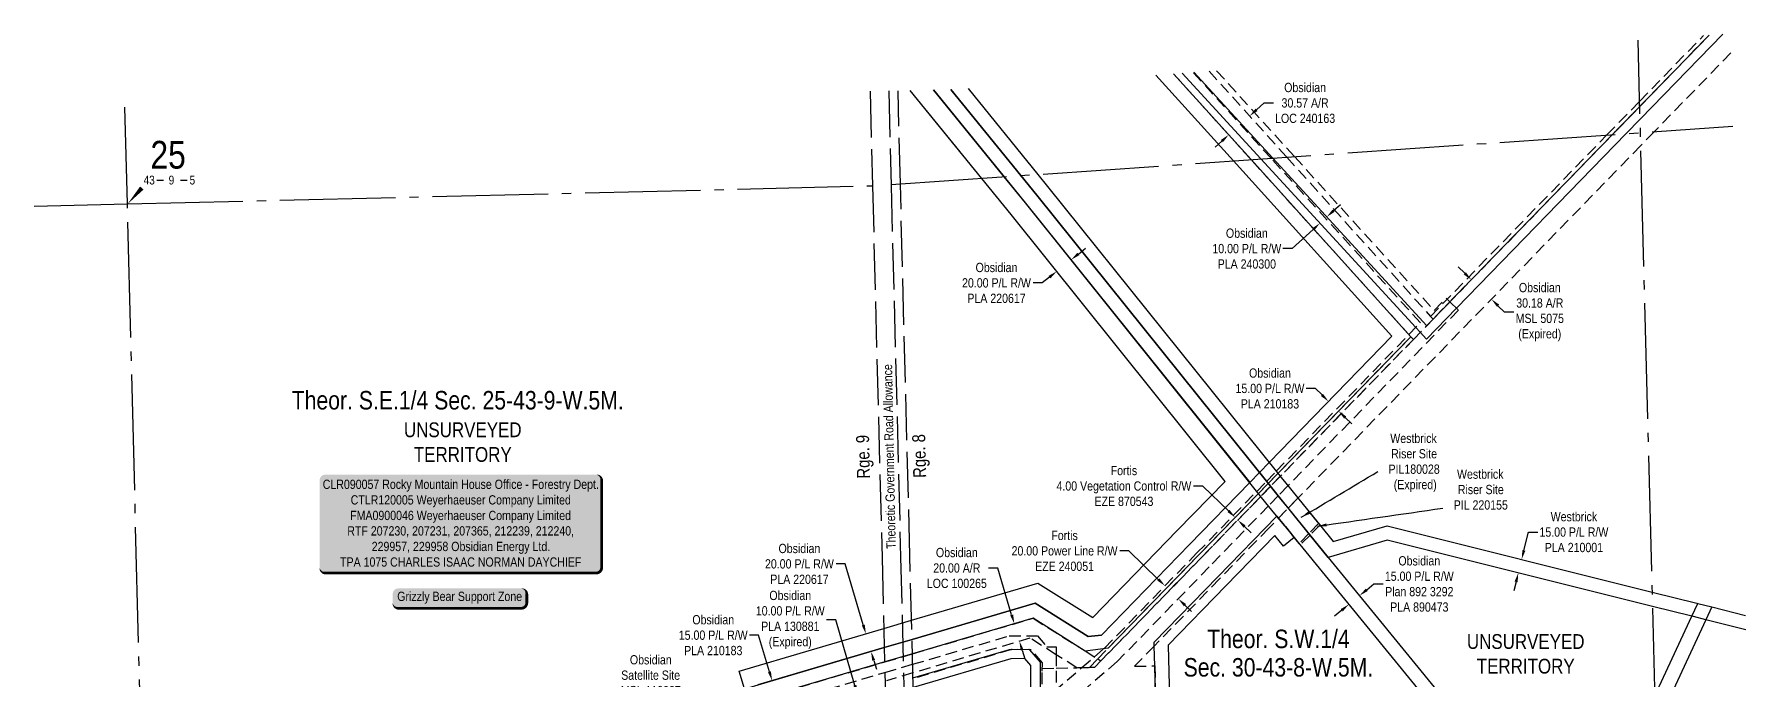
# Model space of a CAD drawing. Extents: x 623176 to 628609, y 5842554 to 5845751.
# Drawn here: x 623176 to 625027, y 5843768 to 5844464 of the extents above; entities that cross this region are included whole.
import ezdxf
from ezdxf.enums import TextEntityAlignment as Align

# ---------------------------------------------------------------- set-up
doc = ezdxf.new("R2010")
doc.units = 0
doc.header["$LTSCALE"] = 5
doc.header["$PDSIZE"] = 0.5
for name, pattern in [('foc-ACCESSROAD', [3.75, 2.5, -1.25]), ('foc-FLOWLINE', [3.75, 2.5, -1.25]), ('foc-QUARTERLINE', [33, 25, -3, 2, -3]), ('foc-UNSURVEYED', [12.5, 10, -2.5])]:
    doc.linetypes.add(name, pattern=pattern)
doc.layers.get('Defpoints').update_dxf_attribs({"color": 9})
for name, color, linetype in [('10', 1, 'Continuous'), ('9', 3, 'Continuous'), ('AS-SURFACE IMPACT', 7, 'Continuous'), ('AS-WILDLIFE-BLOCK', 131, 'Continuous'), ('C-AR', 13, 'foc-ACCESSROAD'), ('C-RW', 13, 'Continuous'), ('C-SYMBOL', 7, 'Continuous'), ('D-TXT', 6, 'Continuous'), ('F-EZE', 190, 'foc-FLOWLINE'), ('F-RW', 190, 'Continuous'), ('F-VCE', 190, 'foc-FLOWLINE'), ('F-WS', 190, 'foc-ACCESSROAD'), ('L-QSEC', 8, 'foc-QUARTERLINE'), ('L-ROAD-T', 7, 'Continuous'), ('L-SECLBL', 7, 'Continuous'), ('L-UNS-T', 3, 'Continuous'), ('L-USEC', 7, 'foc-UNSURVEYED'), ('PLA', 7, 'Continuous')]:
    doc.layers.add(name, color=color, linetype=linetype)
for name, color, linetype, lineweight in [('C-AR-T', 13, 'Continuous', 9), ('C-RW-T', 13, 'Continuous', 9), ('C-WS-T', 13, 'Continuous', 9), ('F-EZE-T', 190, 'Continuous', 9), ('F-RW-T', 190, 'Continuous', 9), ('F-WS-T', 190, 'Continuous', 9)]:
    doc.layers.add(name, color=color, linetype=linetype, lineweight=lineweight)
doc.styles.add('175L', font='ARIALN.TTF', dxfattribs={"height": 20})
doc.styles.add('80', font='ARIALN.TTF', dxfattribs={"height": 10})
doc.styles.add('80CG', font='ARIALN.TTF', dxfattribs={"height": 10})
doc.styles.add('80L', font='ARIALN.TTF', dxfattribs={"height": 10})
doc.styles.add('SIMPLEX', font='ARIALN.TTF')
doc.dimstyles.new('Compass 5 000', dxfattribs={"dimscale": 5, "dimtxt": 9, "dimasz": 2, "dimexe": 0.2, "dimexo": 0.0625, "dimgap": 0.5, "dimtad": 0, "dimtih": 1, "dimtoh": 1, "dimzin": 0, "dimdsep": 46, "dimtxsty": '80CG', "dimcen": 0.1, "dimse1": 1, "dimse2": 1, "dimclrd": 256, "dimclrt": 256, "dimaunit": 1, "dimadec": 4, "dimazin": 0, "dimtfac": 0.06, "dimtofl": 0, "dimtmove": 0, "dimatfit": 1, "dimfxl": 0.2, "dimtolj": 1, "dimtzin": 0, "dimlwd": -1, "dimarcsym": 0})

# ---------------------------------------------------------------- blocks, each defined once
blk = doc.blocks.new('*U56')
h = blk.add_hatch(color=255)
edge = h.paths.add_edge_path()
edge.add_line((-146.5, -54), (146.5, -54))
edge.add_arc((146.5, -48), 6, 270, 360)
edge.add_line((152.5, -48), (152.5, 46.5))
edge.add_arc((146.5, 46.5), 6, 0, 90)
edge.add_line((146.5, 52.5), (-146.5, 52.5))
edge.add_arc((-146.5, 46.5), 6, 90, 180)
edge.add_line((-152.5, 46.5), (-152.5, -48))
edge.add_arc((-146.5, -48), 6, 180, 270)
at = {"color": 44, "flags": 128}
blk.add_lwpolyline([(-146.5, -54, 3, 3, 0), (146.5, -54, 3, 3, 0.414214), (152.5, -48, 3, 3, 0), (152.5, 46.5, 3, 0, 0.414214), (146.5, 52.5, 0, 0, 0), (-146.5, 52.5, 0, 0, 0.414214), (-152.5, 46.5, 0, 0, 0), (-152.5, -48, 0, 3, 0.414214)], format="xyseb", close=True, dxfattribs=at)
at = {"color": 44, "style": '80'}
blk.add_attdef('ENTER_TEXT_001', (-36, -5), '', height=10, dxfattribs=at)
blk = doc.blocks.new('L-SECLBL')
at = {"layer": '9', "color": 7}
for p, q in [((-5.1, -27.8), (-12.3, -27.8)), ((20.7, -27.8), (13.5, -27.8))]:
    blk.add_line(p, q, dxfattribs=at)
at = {"layer": '10', "color": 2, "style": 'SIMPLEX'}
blk.add_attdef('SEC', text='', height=30, dxfattribs=at).set_placement((0, 0), align=Align.MIDDLE)
at = {"layer": '10', "color": 5, "style": '80L'}
blk.add_attdef('TWP', text='', height=9.5, dxfattribs=at).set_placement((-14.4, -27.4), align=Align.MIDDLE_RIGHT)
blk.add_attdef('RGE', text='', height=9.5, dxfattribs=at).set_placement((3.6, -27.4), align=Align.MIDDLE_CENTER)
blk.add_attdef('MER', text='', height=9.5, dxfattribs=at).set_placement((23.2, -27.4), align=Align.MIDDLE_LEFT)
blk = doc.blocks.new('*U54')
h = blk.add_hatch(color=255)
edge = h.paths.add_edge_path()
edge.add_line((-66.5, -11.5), (66.5, -11.5))
edge.add_arc((66.5, -5.5), 6, 270, 360)
edge.add_line((72.5, -5.5), (72.5, 4))
edge.add_arc((66.5, 4), 6, 0, 90)
edge.add_line((66.5, 10), (-66.5, 10))
edge.add_arc((-66.5, 4), 6, 90, 180)
edge.add_line((-72.5, 4), (-72.5, -5.5))
edge.add_arc((-66.5, -5.5), 6, 180, 270)
at = {"color": 131, "flags": 128}
blk.add_lwpolyline([(-66.5, -11.5, 3, 3, 0), (66.5, -11.5, 3, 3, 0.414214), (72.5, -5.5, 3, 3, 0), (72.5, 4, 3, 0, 0.414214), (66.5, 10, 0, 0, 0), (-66.5, 10, 0, 0, 0.414214), (-72.5, 4, 0, 0, 0), (-72.5, -5.5, 0, 3, 0.414214)], format="xyseb", close=True, dxfattribs=at)
at = {"color": 131, "style": '80'}
blk.add_attdef('ENTER_TEXT_001', (-36, -5), '', height=10, dxfattribs=at)
blk = doc.blocks.new('*D62')
at = {"layer": 'C-AR-T', "transparency": 16777216}
for p, q in [((624722.9, 5844205.3), (624715.7, 5844212.3)), ((624758.9, 5844170.3), (624766.1, 5844163.4)), ((624776.1, 5844163.4), (624766.1, 5844163.4))]:
    blk.add_line(p, q, dxfattribs=at)
for points in [[(624724.1, 5844206.5), (624721.7, 5844204.1), (624730.1, 5844198.4)], [(624760.1, 5844171.5), (624757.8, 5844169.1), (624751.8, 5844177.3)]]:
    blk.add_solid(points, dxfattribs=at)
at = {"layer": 'Defpoints', "color": 0, "transparency": 16777216}
for p in [(624743.1, 5844211.8), (624764.8, 5844190.7), (624751.8, 5844177.3)]:
    blk.add_point(p, dxfattribs=at)
at = {"layer": 'C-AR-T', "transparency": 16777216, "insert": (624804.1, 5844163.4), "char_height": 10, "attachment_point": 5, "style": '80CG'}
blk.add_mtext('\\A1;Obsidian\\P30.18 A/R\\PMSL 5075\\P(Expired)', dxfattribs=at)
blk = doc.blocks.new('*D67')
at = {"layer": 'C-RW-T', "transparency": 16777216}
for p, q in [((624616.9, 5843862.9), (624624.7, 5843869.2)), ((624624.7, 5843869.2), (624634.7, 5843869.2)), ((624589.9, 5843840.8), (624582.2, 5843834.5))]:
    blk.add_line(p, q, dxfattribs=at)
for points in [[(624615.9, 5843864.2), (624618, 5843861.6), (624609.2, 5843856.6)], [(624588.9, 5843842.1), (624591, 5843839.5), (624597.7, 5843847.2)]]:
    blk.add_solid(points, dxfattribs=at)
at = {"layer": 'Defpoints', "color": 0, "transparency": 16777216}
for p in [(624597.7, 5843847.2), (624671.3, 5843757), (624682.8, 5843766.4)]:
    blk.add_point(p, dxfattribs=at)
at = {"layer": 'C-RW-T', "transparency": 16777216, "insert": (624673.8, 5843869.2), "char_height": 10, "attachment_point": 5, "style": '80CG'}
blk.add_mtext('\\A1;Obsidian\\P15.00 P/L R/W\\PPlan 892 3292\\PPLA 890473', dxfattribs=at)
blk = doc.blocks.new('*D70')
at = {"layer": 'C-WS-T', "transparency": 16777216}
for p, q in [((624042.7, 5843830.3), (624032.7, 5843830.3)), ((624063.5, 5843759.5), (624042.7, 5843830.3)), ((624072, 5843730.8), (624074.8, 5843721.2))]:
    blk.add_line(p, q, dxfattribs=at)
for points in [[(624065.1, 5843760), (624061.9, 5843759.1), (624066.4, 5843749.9)], [(624073.6, 5843731.2), (624070.4, 5843730.3), (624069.2, 5843740.3)]]:
    blk.add_solid(points, dxfattribs=at)
at = {"layer": 'Defpoints', "color": 0, "transparency": 16777216}
for p in [(624088.3, 5843756.4), (624066.4, 5843749.9), (624091.2, 5843746.8)]:
    blk.add_point(p, dxfattribs=at)
at = {"layer": 'C-WS-T', "transparency": 16777216, "insert": (623993.6, 5843830.3), "char_height": 10, "attachment_point": 5, "style": '80CG'}
blk.add_mtext('\\A1;Obsidian\\P10.00 P/L R/W\\PPLA 130881\\P(Expired)', dxfattribs=at)
blk = doc.blocks.new('*D73')
at = {"layer": 'C-WS-T', "transparency": 16777216}
for p, q in [((623959.4, 5843813.8), (623949.4, 5843813.8)), ((623971.1, 5843774.2), (623959.4, 5843813.8)), ((623981, 5843740.6), (623983.8, 5843731))]:
    blk.add_line(p, q, dxfattribs=at)
for points in [[(623972.7, 5843774.7), (623969.5, 5843773.7), (623973.9, 5843764.6)], [(623982.6, 5843741.1), (623979.4, 5843740.1), (623978.2, 5843750.2)]]:
    blk.add_solid(points, dxfattribs=at)
at = {"layer": 'Defpoints', "color": 0, "transparency": 16777216}
for p in [(623973.9, 5843764.6), (623975.9, 5843765.2), (623980.2, 5843750.8)]:
    blk.add_point(p, dxfattribs=at)
at = {"layer": 'C-WS-T', "transparency": 16777216, "insert": (623910.3, 5843813.8), "char_height": 10, "attachment_point": 5, "style": '80CG'}
blk.add_mtext('\\A1;Obsidian\\P15.00 P/L R/W\\PPLA 210183', dxfattribs=at)
blk = doc.blocks.new('*D74')
at = {"layer": 'C-WS-T', "transparency": 16777216}
for p, q in [((624053.1, 5843890.9), (624043.1, 5843890.9)), ((624072.5, 5843824.9), (624053.1, 5843890.9)), ((624083.8, 5843786.6), (624086.7, 5843777))]:
    blk.add_line(p, q, dxfattribs=at)
for points in [[(624074.1, 5843825.4), (624070.9, 5843824.5), (624075.4, 5843815.3)], [(624085.4, 5843787), (624082.2, 5843786.1), (624081, 5843796.2)]]:
    blk.add_solid(points, dxfattribs=at)
at = {"layer": 'Defpoints', "color": 0, "transparency": 16777216}
for p in [(624075.4, 5843815.3), (624086.7, 5843818.7), (624092.3, 5843799.5)]:
    blk.add_point(p, dxfattribs=at)
at = {"layer": 'C-WS-T', "transparency": 16777216, "insert": (624003.5, 5843890.9), "char_height": 10, "attachment_point": 5, "style": '80CG'}
blk.add_mtext('\\A1;Obsidian\\P20.00 P/L R/W\\PPLA 220617', dxfattribs=at)
blk = doc.blocks.new('*D76')
at = {"layer": 'C-WS-T', "transparency": 16777216}
for p, q in [((624305.1, 5844226.2), (624312.9, 5844232.4)), ((624273.9, 5844201.2), (624266.1, 5844194.9)), ((624266.1, 5844194.9), (624256.1, 5844194.9))]:
    blk.add_line(p, q, dxfattribs=at)
for points in [[(624304, 5844227.5), (624306.1, 5844224.9), (624297.3, 5844219.9)], [(624272.9, 5844202.5), (624275, 5844199.9), (624281.7, 5844207.4)]]:
    blk.add_solid(points, dxfattribs=at)
at = {"layer": 'Defpoints', "color": 0, "transparency": 16777216}
for p in [(624294, 5844224), (624278.4, 5844211.5), (624281.7, 5844207.4)]:
    blk.add_point(p, dxfattribs=at)
at = {"layer": 'C-WS-T', "transparency": 16777216, "insert": (624216.6, 5844194.9), "char_height": 10, "attachment_point": 5, "style": '80CG'}
blk.add_mtext('\\A1;Obsidian\\P20.00 P/L R/W\\PPLA 220617', dxfattribs=at)
blk = doc.blocks.new('*D77')
at = {"layer": 'C-WS-T', "transparency": 16777216}
for p, q in [((624561.4, 5844080.7), (624551.4, 5844080.7)), ((624568.6, 5844073.7), (624561.4, 5844080.7)), ((624593.7, 5844049.3), (624600.9, 5844042.3))]:
    blk.add_line(p, q, dxfattribs=at)
for points in [[(624569.7, 5844074.9), (624567.4, 5844072.5), (624575.7, 5844066.7)], [(624594.8, 5844050.5), (624592.5, 5844048.1), (624586.5, 5844056.3)]]:
    blk.add_solid(points, dxfattribs=at)
at = {"layer": 'Defpoints', "color": 0, "transparency": 16777216}
for p in [(624575.7, 5844066.7), (624560.5, 5844051), (624571.2, 5844040.5)]:
    blk.add_point(p, dxfattribs=at)
at = {"layer": 'C-WS-T', "transparency": 16777216, "insert": (624512.3, 5844080.7), "char_height": 10, "attachment_point": 5, "style": '80CG'}
blk.add_mtext('\\A1;Obsidian\\P15.00 P/L R/W\\PPLA 210183', dxfattribs=at)
blk = doc.blocks.new('*D78')
at = {"layer": 'C-WS-T', "transparency": 16777216}
for p, q in [((624581.1, 5844273.1), (624588.5, 5844279.8)), ((624559, 5844252.8), (624536.3, 5844232)), ((624536.3, 5844232), (624526.3, 5844232))]:
    blk.add_line(p, q, dxfattribs=at)
for points in [[(624557.9, 5844254), (624560.1, 5844251.6), (624566.4, 5844259.5)], [(624580, 5844274.3), (624582.2, 5844271.8), (624573.7, 5844266.3)]]:
    blk.add_solid(points, dxfattribs=at)
at = {"layer": 'Defpoints', "color": 0, "transparency": 16777216}
for p in [(624566, 5844274.7), (624558.7, 5844268), (624566.4, 5844259.5)]:
    blk.add_point(p, dxfattribs=at)
at = {"layer": 'C-WS-T', "transparency": 16777216, "insert": (624487.3, 5844232), "char_height": 10, "attachment_point": 5, "style": '80CG'}
blk.add_mtext('\\A1;Obsidian\\P10.00 P/L R/W \\PPLA 240300 ', dxfattribs=at)
blk = doc.blocks.new('*D79')
at = {"layer": 'C-WS-T', "transparency": 16777216}
for p, q in [((624497.8, 5844382.2), (624506, 5844389.6)), ((624506, 5844389.6), (624516, 5844389.6)), ((624460.3, 5844348.4), (624452.9, 5844341.7))]:
    blk.add_line(p, q, dxfattribs=at)
for points in [[(624496.7, 5844383.4), (624498.9, 5844380.9), (624490.3, 5844375.5)], [(624459.2, 5844349.6), (624461.4, 5844347.1), (624467.7, 5844355.1)]]:
    blk.add_solid(points, dxfattribs=at)
at = {"layer": 'Defpoints', "color": 0, "transparency": 16777216}
for p in [(624445.6, 5844425.1), (624422.9, 5844404.7), (624490.3, 5844375.5)]:
    blk.add_point(p, dxfattribs=at)
at = {"layer": 'C-WS-T', "transparency": 16777216, "insert": (624550.3, 5844389.6), "char_height": 10, "attachment_point": 5, "style": '80CG'}
blk.add_mtext('\\A1;Obsidian\\P30.57 A/R \\PLOC 240163', dxfattribs=at)
blk = doc.blocks.new('*D80')
at = {"layer": 'C-WS-T', "transparency": 16777216}
for p, q in [((624218.1, 5843886.5), (624208.1, 5843886.5)), ((624233, 5843835.8), (624218.1, 5843886.5)), ((624244.3, 5843797.7), (624247.1, 5843788.1))]:
    blk.add_line(p, q, dxfattribs=at)
for points in [[(624234.6, 5843836.2), (624231.4, 5843835.3), (624235.9, 5843826.2)], [(624245.9, 5843798.1), (624242.7, 5843797.2), (624241.4, 5843807.3)]]:
    blk.add_solid(points, dxfattribs=at)
at = {"layer": 'Defpoints', "color": 0, "transparency": 16777216}
for p in [(624225.4, 5843823.1), (624235.9, 5843826.2), (624231, 5843804.2)]:
    blk.add_point(p, dxfattribs=at)
at = {"layer": 'C-WS-T', "transparency": 16777216, "insert": (624173.7, 5843886.5), "char_height": 10, "attachment_point": 5, "style": '80CG'}
blk.add_mtext('\\A1;Obsidian\\P20.00 A/R\\PLOC 100265', dxfattribs=at)
blk = doc.blocks.new('*D85')
at = {"layer": 'Defpoints', "color": 0, "transparency": 16777216}
for p in [(624474.7, 5843941.2), (624429.8, 5843894.9), (624432.6, 5843892.1)]:
    blk.add_point(p, dxfattribs=at)
at = {"layer": 'F-EZE-T', "transparency": 16777216}
for p, q in [((624439.7, 5843975.2), (624429.7, 5843975.2)), ((624467.5, 5843948.2), (624439.7, 5843975.2)), ((624484.8, 5843931.4), (624491.9, 5843924.5))]:
    blk.add_line(p, q, dxfattribs=at)
for points in [[(624468.7, 5843949.4), (624466.4, 5843947), (624474.7, 5843941.2)], [(624485.9, 5843932.6), (624483.6, 5843930.2), (624477.6, 5843938.4)]]:
    blk.add_solid(points, dxfattribs=at)
at = {"layer": 'F-EZE-T', "transparency": 16777216, "insert": (624354.4, 5843975.2), "char_height": 10, "attachment_point": 5, "style": '80CG'}
blk.add_mtext('\\A1;Fortis\\P4.00 Vegetation Control R/W\\PEZE 870543', dxfattribs=at)
blk = doc.blocks.new('*D86')
at = {"layer": 'Defpoints', "color": 0, "transparency": 16777216}
for p in [(624398.8, 5843867.2), (624350.4, 5843817.2), (624364.7, 5843803.3)]:
    blk.add_point(p, dxfattribs=at)
at = {"layer": 'F-EZE-T', "transparency": 16777216}
for p, q in [((624359.8, 5843905), (624349.8, 5843905)), ((624391.6, 5843874.1), (624359.8, 5843905)), ((624420.3, 5843846.3), (624427.5, 5843839.3))]:
    blk.add_line(p, q, dxfattribs=at)
for points in [[(624392.8, 5843875.3), (624390.5, 5843872.9), (624398.8, 5843867.2)], [(624421.5, 5843847.5), (624419.2, 5843845.1), (624413.2, 5843853.2)]]:
    blk.add_solid(points, dxfattribs=at)
at = {"layer": 'F-EZE-T', "transparency": 16777216, "insert": (624290.2, 5843905), "char_height": 10, "attachment_point": 5, "style": '80CG'}
blk.add_mtext('\\A1;Fortis\\P20.00 Power Line R/W^JEZE 240051', dxfattribs=at)
blk = doc.blocks.new('*D91')
at = {"layer": 'Defpoints', "color": 0, "transparency": 16777216}
for p in [(624779.5, 5843897), (624784.5, 5843895.8), (624775.9, 5843882.5)]:
    blk.add_point(p, dxfattribs=at)
at = {"layer": 'F-RW-T', "transparency": 16777216}
for p, q in [((624786.9, 5843905.5), (624791.9, 5843925.3)), ((624791.9, 5843925.3), (624801.9, 5843925.3)), ((624778.5, 5843871.5), (624776, 5843861.8))]:
    blk.add_line(p, q, dxfattribs=at)
for points in [[(624785.3, 5843905.9), (624788.5, 5843905.1), (624784.5, 5843895.8)], [(624776.8, 5843871.9), (624780.1, 5843871.1), (624780.9, 5843881.2)]]:
    blk.add_solid(points, dxfattribs=at)
at = {"layer": 'F-RW-T', "transparency": 16777216, "insert": (624841, 5843925.3), "char_height": 10, "attachment_point": 5, "style": '80CG'}
blk.add_mtext('\\A1;Westbrick\\P15.00 P/L R/W\\PPLA 210001', dxfattribs=at)

msp = doc.modelspace()

# ---------------------------------------------------------------- linework, layer by layer
at = {"layer": 'C-AR'}
for points in [[(624437.918, 5843897.573), (624667.415, 5844133.812), (624688.695, 5844155.75), (624882.615, 5844355.368), (624912.25, 5844385.834), (624987.119, 5844462.901)], [(625010.793, 5844443.854), (624927.858, 5844358.504), (624913.336, 5844343.56), (624542.616, 5843962.066), (624511.043, 5843929.554), (624457.846, 5843874.809), (624387.185, 5843802.09), (624365.874, 5843780.159), (624387.713, 5843780.698), (624390.73, 5843658.7)], [(624446.604, 5844423.946), (624530.542, 5844330.959), (624685.992, 5844158.765), (624688.686, 5844155.773), (624667.415, 5844133.812), (624664.657, 5844136.743), (624491.883, 5844328.279), (624408.044, 5844421.167)], [(624266.094, 5843760.981), (624265.714, 5843777.682), (624266.14, 5843777.692), (624281.155, 5843778.063), (624303.606, 5843778.618), (624317.102, 5843778.952), (624322.811, 5843779.093), (624329.487, 5843785.965), (624437.918, 5843897.573)], [(623948.443, 5843741.436), (624095.68, 5843784.843), (624125.64, 5843793.676), (624256.102, 5843832.138), (624256.102, 5843832.138), (624312.378, 5843796.715), (624326.029, 5843788.141), (624329.487, 5843785.965), (624322.811, 5843779.093), (624317.102, 5843778.952), (624303.606, 5843778.618), (624281.226, 5843792.7), (624252.725, 5843810.633), (624126.166, 5843773.032), (624097.832, 5843764.614)]]:
    msp.add_lwpolyline(points, dxfattribs=at)
at = {"layer": 'C-RW'}
for points in [[(625002.092, 5844463.98), (624912.608, 5844371.901), (624897.549, 5844356.404), (624713.939, 5844167.467), (624681.554, 5844134.144), (624674.83, 5844141.462), (624670.039, 5844146.681), (624502.585, 5844329.021), (624417.352, 5844421.838)], [(624430.091, 5844422.756), (624515.354, 5844329.906), (624681.781, 5844148.655), (624688.683, 5844155.782), (624706.783, 5844174.41), (624882.592, 5844355.367), (624912.249, 5844385.885), (624987.093, 5844462.899)], [(624425.362, 5843911.916), (624490.406, 5843978.881), (624500.947, 5843989.732), (624511.52, 5844000.621), (624644.157, 5844137.189), (624472.856, 5844326.961), (624389.062, 5844419.799)], [(624408.041, 5844421.167), (624491.881, 5844328.279), (624664.644, 5844136.706), (624520.992, 5843988.825), (624510.413, 5843977.935), (624499.863, 5843967.075), (624435.275, 5843900.592)], [(624412.119, 5843927.043), (624463.788, 5843980.196), (624232.526, 5844268.792), (624200.667, 5844307.96), (624123.235, 5844403.168)], [(624177.255, 5844336.79), (624123.269, 5844403.169)], [(624148.56, 5844403.708), (624225.058, 5844309.649), (624248.075, 5844281.353), (624490.405, 5843978.881), (624425.362, 5843911.916)], [(624765.439, 5843641.66), (624544.825, 5843911.882), (624528.94, 5843931.317), (624522.52, 5843939.106), (624511.154, 5843953.153), (624503.313, 5843962.709), (624500.808, 5843965.895), (624248.01, 5844281.487), (624224.981, 5844309.793), (624148.584, 5844403.708)], [(624148.603, 5844403.709), (624175.11, 5844371.118)], [(624167.292, 5844404.107), (624242.867, 5844311.032), (624260.155, 5844289.743), (624511.336, 5843976.782), (624513.855, 5843973.608), (624522.802, 5843962.612), (624532.999, 5843949.969), (624555.232, 5843922.66), (624575.295, 5843897.964), (624783.634, 5843642.92)], [(623944.186, 5843755.822), (623938.509, 5843775.01), (624094.756, 5843821.06), (624124.716, 5843829.89), (624261.402, 5843870.174), (624320.665, 5843832.94), (624412.119, 5843927.043)], [(623929.798, 5843751.581), (624095.284, 5843800.366), (624125.244, 5843809.198), (624258.366, 5843848.442), (624315.826, 5843812.227), (624330.179, 5843813.924), (624425.362, 5843911.916)], [(624425.362, 5843911.916), (624330.179, 5843813.924), (624315.829, 5843812.234), (624258.366, 5843848.442), (624125.244, 5843809.198), (624095.284, 5843800.366), (623958.553, 5843760.057)], [(624435.275, 5843900.592), (624337.21, 5843799.65), (624312.358, 5843796.712), (624256.102, 5843832.138), (624125.64, 5843793.676), (624095.68, 5843784.843), (623948.443, 5843741.436)], [(624882.934, 5843649.8), (624928.629, 5843748.181), (624968.673, 5843834.338), (624975.106, 5843848.178), (624990.188, 5843844.341), (624983.754, 5843830.501), (624929.512, 5843713.817), (624900.314, 5843651.004)], [(624126.305, 5843767.597), (624230.5, 5843798.287), (624230.5, 5843798.287), (624232.733, 5843798.245), (624251.695, 5843798.734), (624252.288, 5843798.054), (624263.864, 5843784.769), (624263.659, 5843718.871)], [(624253.627, 5843708.9), (624253.853, 5843781.037), (624247.229, 5843788.638), (624232.045, 5843788.316), (624126.569, 5843757.25)]]:
    msp.add_lwpolyline(points, dxfattribs=at)
at = {"layer": 'F-EZE'}
for points in [[(624987.102, 5844462.9), (624912.249, 5844385.866), (624882.615, 5844355.368), (624688.682, 5844155.786), (624685.992, 5844158.765), (624876.623, 5844354.953), (624912.105, 5844391.471), (624981.089, 5844462.467)], [(624433.364, 5843902.775), (624498.009, 5843969.389), (624508.552, 5843980.255), (624519.126, 5843991.15), (624662.586, 5844139.003), (624674.958, 5844151.749), (624513.519, 5844329.778), (624429.267, 5844422.696)], [(624454.618, 5844424.524), (624538.93, 5844331.54), (624689.964, 5844164.984), (624702.833, 5844178.245), (624703.908, 5844177.202), (624706.785, 5844174.405), (624716.077, 5844165.393), (624531.75, 5843975.428), (624521.211, 5843964.568), (624510.687, 5843953.722), (624446.587, 5843887.67)], [(624446.587, 5843887.67), (624347.188, 5843785.244), (624295.057, 5843740.531), (624303.385, 5843730.821), (624294.273, 5843723.006), (624289.366, 5843718.796), (624288.199, 5843717.796), (624287.336, 5843718.802), (624279.871, 5843727.505), (624278.632, 5843726.442), (624278.672, 5843738.446), (624278.719, 5843752.875), (624308.885, 5843778.749), (624322.453, 5843790.387), (624332.62, 5843799.107), (624333.467, 5843799.835), (624433.364, 5843902.775)], [(623603.449, 5843628.481), (624095.969, 5843773.524), (624125.929, 5843782.347), (624230.444, 5843813.125), (624260.792, 5843813.185), (624271.167, 5843801.186), (624281.267, 5843801.138), (624281.226, 5843792.7), (624281.141, 5843775.139), (624280.869, 5843718.821)], [(624266.06, 5843760.98), (624266.126, 5843774.768), (624266.17, 5843784.021), (624254.043, 5843798.045), (624252.288, 5843798.054), (624232.733, 5843798.245), (624126.325, 5843766.82)]]:
    msp.add_lwpolyline(points, dxfattribs=at)
at = {"layer": 'F-RW'}
for points in [[(624185.825, 5844405.151), (624261.166, 5844312.298), (624271.814, 5844299.181), (624521.927, 5843987.661), (624524.454, 5843984.514), (624534.451, 5843972.063), (624543.644, 5843960.87), (624565.742, 5843933.531), (624580.745, 5843915.057), (624638.913, 5843932.118), (624925.744, 5843860.506), (624974.027, 5843848.452), (624975.106, 5843848.178), (624990.188, 5843844.341), (625026.43, 5843835.122)], [(625026.83, 5843819.543), (624983.754, 5843830.5), (624970.362, 5843833.907), (624968.671, 5843834.331), (624926.144, 5843844.944), (624639.198, 5843916.573), (624575.295, 5843897.964), (624555.232, 5843922.66), (624533.002, 5843949.975), (624522.802, 5843962.612), (624513.861, 5843973.621), (624511.341, 5843976.794), (624260.155, 5844289.743), (624242.867, 5844311.032), (624167.302, 5844404.108)], [(624455.88, 5843877.055), (624519.648, 5843942.671), (624521.547, 5843940.337), (624522.538, 5843939.147), (624527.939, 5843932.565), (624528.948, 5843931.335), (624538.519, 5843919.613), (624526.95, 5843910.112), (624517.416, 5843921.763), (624464.454, 5843867.261)], [(624390.73, 5843658.7), (624387.713, 5843780.698), (624387.185, 5843802.09), (624387.081, 5843806.264), (624455.88, 5843877.055)], [(624464.454, 5843867.261), (624402.152, 5843803.148), (624406.092, 5843644.099)]]:
    msp.add_lwpolyline(points, dxfattribs=at)
at = {"layer": 'F-VCE'}
for points in [[(624435.275, 5843900.592), (624499.864, 5843967.075), (624510.413, 5843977.936), (624520.992, 5843988.825), (624664.632, 5844136.694), (624667.415, 5844133.812), (624523.517, 5843985.681), (624512.928, 5843974.782), (624502.368, 5843963.911), (624437.918, 5843897.573)], [(624437.918, 5843897.573), (624329.487, 5843785.965), (624322.811, 5843779.093), (624317.102, 5843778.952), (624326.029, 5843788.141), (624337.21, 5843799.65), (624435.275, 5843900.592)]]:
    msp.add_lwpolyline(points, dxfattribs=at)
at = {"layer": 'F-WS'}
for points in [[(624554.244, 5843923.874), (624543.817, 5843913.13), (624528.947, 5843931.333), (624527.938, 5843932.564), (624522.538, 5843939.146), (624521.547, 5843940.336), (624532.049, 5843951.161), (624542.616, 5843962.066), (624543.626, 5843960.829), (624564.776, 5843934.723), (624554.244, 5843923.874)], [(624555.619, 5843922.187), (624545.185, 5843911.454), (624544.829, 5843911.891), (624543.817, 5843913.13), (624528.947, 5843931.333), (624527.938, 5843932.564), (624522.538, 5843939.146), (624521.547, 5843940.336), (624532.049, 5843951.161), (624542.616, 5843962.066), (624543.626, 5843960.829), (624564.777, 5843934.723), (624565.742, 5843933.531), (624566.153, 5843933.025), (624555.619, 5843922.187)]]:
    msp.add_lwpolyline(points, close=True, dxfattribs=at)
at = {"layer": 'L-QSEC'}
for p, q in [((624933.641, 5843553.074), (624910.412, 5844457.373)), ((623276.784, 5844280.442), (623274.121, 5844385.059)), ((623276.784, 5844280.442), (624082.539, 5844299.93)), ((623176.052, 5844278.006), (623276.784, 5844280.442)), ((623297.261, 5843475.926), (623276.784, 5844280.442))]:
    msp.add_line(p, q, dxfattribs=at)
at = {"layer": 'L-QSEC', "flags": 128}
msp.add_lwpolyline([(624102.627, 5844301.322), (625012.834, 5844364.394)], dxfattribs=at)
at = {"layer": 'L-SECLBL', "flags": 128}
msp.add_lwpolyline([(623276.988, 5844280.254, 0, 5.002, 0), (623292.397, 5844297.569, 0, 0, 0)], format="xyseb", dxfattribs=at)
at = {"layer": 'L-USEC'}
for p, q in [((624079.928, 5844402.244), (624082.539, 5844299.93)), ((624100.041, 5844402.673), (624102.649, 5844300.444)), ((624112.671, 5844302.019), (624110.097, 5844402.888)), ((624082.539, 5844299.93), (624092.801, 5843897.715)), ((624102.649, 5844300.444), (624112.911, 5843898.228)), ((624122.932, 5843899.799), (624112.671, 5844302.019)), ((624092.801, 5843897.715), (624103.061, 5843495.511)), ((624112.911, 5843898.228), (624123.149, 5843496.922)), ((624132.935, 5843507.682), (624122.932, 5843899.799))]:
    msp.add_line(p, q, dxfattribs=at)
at = {"layer": 'PLA'}
msp.add_lwpolyline([(624173.527, 5844396.44), (624167.302, 5844404.108)], dxfattribs=at)
msp.add_lwpolyline([(624173.527, 5844396.44), (624167.302, 5844404.108)], dxfattribs=at)

# ---------------------------------------------------------------- block references
at = {"layer": 'AS-SURFACE IMPACT'}
ref = msp.add_blockref('*U56', (623637.152, 5843935.021), dxfattribs=at)
ref.add_attrib('ENTER_TEXT_001', 'CLR090057 Rocky Mountain House Office - Forestry Dept.', (623488.052, 5843972.06), dxfattribs={"layer": '0', "color": 44, "height": 10, "style": '80'})
ref.add_attrib('ENTER_TEXT_002', 'CTLR120005 Weyerhaeuser Company Limited', (623518.229, 5843955.216), dxfattribs={"layer": '0', "color": 44, "height": 10, "style": '80'})
ref.add_attrib('ENTER_TEXT_003', 'FMA0900046 Weyerhaeuser Company Limited', (623517.697, 5843938.372), dxfattribs={"layer": '0', "color": 44, "height": 10, "style": '80'})
ref.add_attrib('ENTER_TEXT_004', 'RTF 207230, 207231, 207365, 212239, 212240,', (623514.587, 5843921.664), dxfattribs={"layer": '0', "color": 44, "height": 10, "style": '80'})
ref.add_attrib('ENTER_TEXT_005', '229957, 229958 Obsidian Energy Ltd.', (623540.978, 5843904.82), dxfattribs={"layer": '0', "color": 44, "height": 10, "style": '80'})
ref.add_attrib('ENTER_TEXT_006', 'TPA 1075 CHARLES ISAAC NORMAN DAYCHIEF', (623506.78, 5843887.976), dxfattribs={"layer": '0', "color": 44, "height": 10, "style": '80'})
at = {"layer": 'AS-WILDLIFE-BLOCK'}
ref = msp.add_blockref('*U54', (623636.167, 5843854.425), dxfattribs=dict(at, xscale=1.000361210425861, yscale=1.000361210425861, zscale=1.000361210425861))
ref.add_attrib('ENTER_TEXT_001', 'Grizzly Bear Support Zone', (623568.578, 5843850.805), dxfattribs={"layer": '0', "color": 131, "height": 10.00361, "style": '80'})
at = {"layer": 'L-SECLBL'}
msp.add_blockref('L-SECLBL', (623320.829, 5844333.595), dxfattribs=at).add_auto_attribs({'SEC': '25', 'TWP': '43', 'RGE': '9', 'MER': '5'})

# ---------------------------------------------------------------- texts
at = {"layer": 'C-SYMBOL', "color": 3, "style": '175L'}
for s, p in [('Theor. S.E.1/4 Sec. 25-43-9-W.5M.', (623634.005, 5844052.011)), ('Theor. S.W.1/4', (624521.48, 5843793.831)), ('Sec. 30-43-8-W.5M.', (624521.48, 5843763.069))]:
    msp.add_text(s, height=20, dxfattribs=at).set_placement(p, align=Align.BOTTOM_CENTER)
at = {"layer": 'D-TXT', "color": 3, "insert": (624126.611, 5843983.857), "char_height": 14, "attachment_point": 1, "rotation": 91.461111, "style": '80L'}
msp.add_mtext_dynamic_manual_height_columns('Rge. 8', width=63.83803, gutter_width=47.483, heights=[0], dxfattribs=at)
at = {"layer": 'F-WS-T', "char_height": 10, "attachment_point": 1, "style": '80L'}
for s, insert in [('\\pi18.094;Westbrick \\P\\pi19.002;Riser Site \\P\\pi16.126;PIL180028\\P\\pi18.661; (Expired)', (624624.334, 5844031.779)), ('\\pi18.094;Westbrick \\P\\pi19.002;Riser Site \\P\\pi14.513;PIL 220155 ', (624696.475, 5843993.065))]:
    msp.add_mtext_dynamic_manual_height_columns(s, width=86.27745, gutter_width=49.982, heights=[0], dxfattribs=dict(at, insert=insert))
at = {"layer": 'L-UNS-T', "color": 3, "char_height": 16, "attachment_point": 5, "style": '80L'}
for insert in [(623639.437, 5844022.578), (624788.87, 5843793.505)]:
    msp.add_mtext_dynamic_manual_height_columns('UNSURVEYED TERRITORY', width=126.36811, gutter_width=47.483, heights=[0], dxfattribs=dict(at, insert=insert))

# ---------------------------------------------------------------- dimensions: what is measured, and where the dimension line sits
at = {"layer": 'C-AR-T'}
dim = msp.add_linear_dim(base=(624751.762, 5844177.29), p1=(624743.119, 5844211.809), p2=(624764.816, 5844190.724), angle=315.820613, text='Obsidian\\P30.18 A/R\\PMSL 5075\\P(Expired)', dimstyle='Compass 5 000', override={"dimtmove": 1}, dxfattribs=at)
dim.commit()
dim.dimension.update_dxf_attribs({"geometry": '*D62', "text_midpoint": (624793.462, 5844173.081), "dimtype": 161})
at = {"layer": 'C-RW-T'}
dim = msp.add_linear_dim(base=(624597.662, 5843847.164), p1=(624682.767, 5843766.4), p2=(624671.266, 5843757.01), angle=219.228762, text='Obsidian\\P15.00 P/L R/W\\PPlan 892 3292\\PPLA 890473', dimstyle='Compass 5 000', dxfattribs=at)
dim.commit()
dim.dimension.update_dxf_attribs({"geometry": '*D67', "text_midpoint": (624673.758, 5843869.216), "dimtype": 161})
at = {"layer": 'C-WS-T', "color": 0}
for base, p1, p2, angle, text, picture, middle in [((624490.348, 5844375.486), (624422.933, 5844404.671), (624445.564, 5844425.099), 42.072004, 'Obsidian\\P30.57 A/R \\PLOC 240163', '*D79', (624550.303, 5844389.617)), ((624566.385, 5844259.549), (624566.023, 5844274.724), (624558.66, 5844267.962), 222.563309, 'Obsidian\\P10.00 P/L R/W \\PPLA 240300 ', '*D78', (624487.264, 5844231.966)), ((623973.937, 5843764.593), (623980.158, 5843750.786), (623975.916, 5843765.176), 106.425402, 'Obsidian\\P15.00 P/L R/W\\PPLA 210183', '*D73', (623910.338, 5843813.826))]:
    dim = msp.add_linear_dim(base=base, p1=p1, p2=p2, angle=angle, text=text, dimstyle='Compass 5 000', dxfattribs=at)
    dim.commit()
    dim.dimension.update_dxf_attribs({"geometry": picture, "text_midpoint": middle, "dimtype": 161})
at = {"layer": 'C-WS-T', "color": 3}
dim = msp.add_aligned_dim(p1=(624294.004, 5844224.025), p2=(624278.432, 5844211.546), distance=5.249, text='Obsidian\\P20.00 P/L R/W\\PPLA 220617', dimstyle='Compass 5 000', dxfattribs=at)
dim.commit()
dim.dimension.update_dxf_attribs({"geometry": '*D76', "text_midpoint": (624216.568, 5844194.943)})
at = {"layer": 'C-WS-T', "color": 0}
dim = msp.add_aligned_dim(p1=(624571.23, 5844040.542), p2=(624560.456, 5844051.007), distance=-21.929, text='Obsidian\\P15.00 P/L R/W\\PPLA 210183', dimstyle='Compass 5 000', dxfattribs=at)
dim.commit()
dim.dimension.update_dxf_attribs({"geometry": '*D77', "text_midpoint": (624512.301, 5844080.672)})
at = {"layer": 'C-WS-T', "color": 3}
for base, p1, p2, angle, text, picture, middle in [((624235.853, 5843826.168), (624231.006, 5843804.181), (624225.43, 5843823.095), 106.425998, 'Obsidian\\P20.00 A/R\\PLOC 100265', '*D80', (624173.744, 5843886.458)), ((624066.364, 5843749.942), (624091.167, 5843746.824), (624088.341, 5843756.416), 106.414256, 'Obsidian\\P10.00 P/L R/W\\PPLA 130881\\P(Expired)', '*D70', (623993.618, 5843830.259))]:
    dim = msp.add_linear_dim(base=base, p1=p1, p2=p2, angle=angle, text=text, dimstyle='Compass 5 000', dxfattribs=at)
    dim.commit()
    dim.dimension.update_dxf_attribs({"geometry": picture, "text_midpoint": middle, "dimtype": 161})
at = {"layer": 'F-EZE-T'}
for base, p1, p2, angle, text, picture, middle in [((624474.715, 5843941.189), (624432.621, 5843892.121), (624429.753, 5843894.908), 135.828125, 'Fortis\\P4.00 Vegetation Control R/W\\PEZE 870543', '*D85', (624354.375, 5843975.234)), ((624398.814, 5843867.172), (624364.713, 5843803.302), (624350.354, 5843817.236), 135.859623, 'Fortis\\P20.00 Power Line R/W^JEZE 240051', '*D86', (624290.244, 5843904.996))]:
    dim = msp.add_linear_dim(base=base, p1=p1, p2=p2, angle=angle, text=text, dimstyle='Compass 5 000', dxfattribs=at)
    dim.commit()
    dim.dimension.update_dxf_attribs({"geometry": picture, "text_midpoint": middle, "dimtype": 161})
at = {"layer": 'F-RW-T', "color": 3}
dim = msp.add_linear_dim(base=(624784.508, 5843895.768), p1=(624775.871, 5843882.456), p2=(624779.506, 5843897.017), angle=75.981896, text='Westbrick\\P15.00 P/L R/W\\PPLA 210001', dimstyle='Compass 5 000', dxfattribs=at)
dim.commit()
dim.dimension.update_dxf_attribs({"geometry": '*D91', "text_midpoint": (624840.979, 5843925.349), "dimtype": 161})

# ---------------------------------------------------------------- leaders
at = {"layer": 'F-WS-T', "path_type": 1}
msp.add_leader([(624546.215, 5843941.406), (624629.016, 5843990.856)], dimstyle='Compass 5 000', override={"dimgap": 0.5, "dimtad": 0}, dxfattribs=at)
msp.add_leader([(624563.629, 5843931.676), (624699.205, 5843951.254)], dimstyle='Compass 5 000', dxfattribs=at)

# ---------------------------------------------------------------- next in the draw order: texts
at = {"layer": 'C-WS-T', "insert": (623808.566, 5843792.233), "char_height": 10, "attachment_point": 1, "style": '80L', "bg_fill": 3, "box_fill_scale": 1.15, "bg_fill_color": 256, "bg_fill_true_color": 256, "bg_fill_transparency": 0}
msp.add_mtext_dynamic_manual_height_columns('\\pi11.61;Obsidian\\P\\pi2.1935;Satellite Site\\P\\pi1.7433;MSL 110907\\P\\pi10.986;(Expired)', width=67.05414, gutter_width=49.982, heights=[0], dxfattribs=at)
at = {"layer": 'L-ROAD-T', "insert": (624095.69, 5844006.987), "char_height": 10, "width": 200.13782, "attachment_point": 2, "rotation": 91.140935, "style": '80L', "bg_fill": 3, "box_fill_scale": 1.2, "bg_fill_color": 256, "bg_fill_transparency": 0}
msp.add_mtext('Theoretic Government Road Allowance', dxfattribs=at)

# ---------------------------------------------------------------- next in the draw order: texts
at = {"layer": 'D-TXT', "color": 3, "insert": (624065.866, 5843983.073), "char_height": 14, "attachment_point": 1, "rotation": 91.461111, "style": '80L'}
msp.add_mtext_dynamic_manual_height_columns('Rge. 9', width=73.72862, gutter_width=47.483, heights=[0], dxfattribs=at)

# ---------------------------------------------------------------- next in the draw order: dimensions: what is measured, and where the dimension line sits
at = {"layer": 'C-WS-T', "color": 3}
dim = msp.add_linear_dim(base=(624075.36, 5843815.343), p1=(624092.342, 5843799.499), p2=(624086.688, 5843818.682), angle=106.421494, text='Obsidian\\P20.00 P/L R/W\\PPLA 220617', dimstyle='Compass 5 000', dxfattribs=at)
dim.commit()
dim.dimension.update_dxf_attribs({"geometry": '*D74', "text_midpoint": (624003.546, 5843890.92), "dimtype": 161})

doc.saveas('drawing.dxf')
